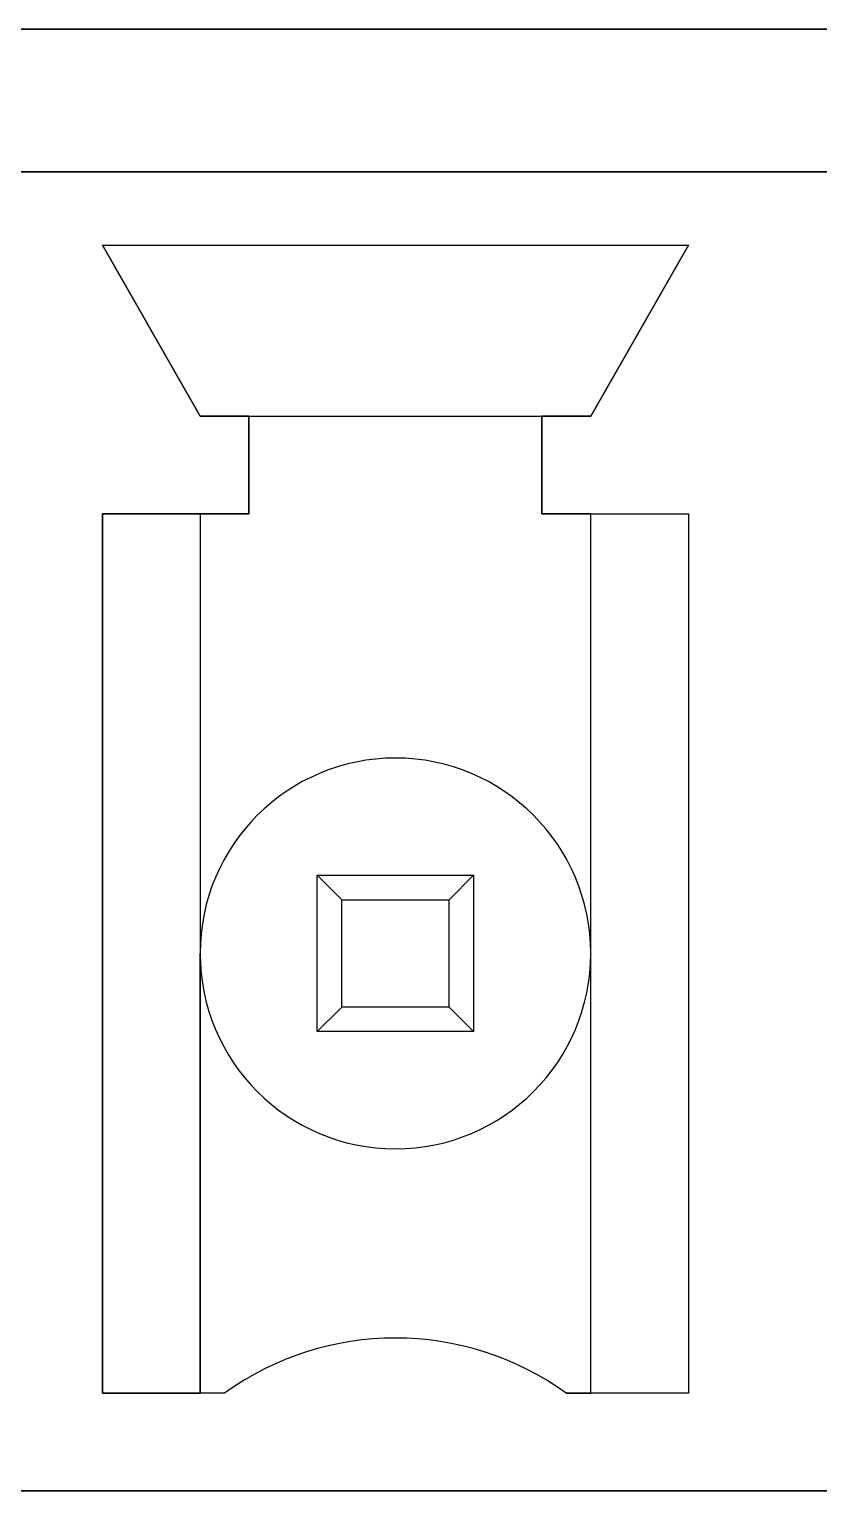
# Model space of a CAD drawing. Header units: millimetres. Extents: x -58 to 58, y -6 to 23.
# Drawn here: x -22.35 to -18.25, y 6.7 to 14.3 of the extents above; entities that cross this region are included whole.
import ezdxf

# ---------------------------------------------------------------- set-up
doc = ezdxf.new("R2010")
doc.units = ezdxf.units.MM
doc.header["$MEASUREMENT"] = 0
doc.layers.add('CL57_ASM', color=7, linetype='CONTINUOUS')

msp = doc.modelspace()

# ---------------------------------------------------------------- linework, layer by layer
at = {"layer": 'CL57_ASM'}
for p, q in [((42.2, 14.3, -1), (-43.8, 14.3, -1)), ((-43.8, 14.3), (42.2, 14.3)), ((-43.8, 14.3), (42.2, 14.3)), ((42.2, 14.3, -1), (-43.8, 14.3, -1)), ((42.2, 14.3, -1), (-43.8, 14.3, -1)), ((-43.8, 14.3), (42.2, 14.3)), ((-43.8, 14.3), (42.2, 14.3)), ((42.2, 14.3, -1), (-43.8, 14.3, -1)), ((42.2, 14.3, -1), (-43.8, 14.3, -1)), ((-43.8, 14.3), (42.2, 14.3)), ((-43.8, 14.3), (42.2, 14.3)), ((42.2, 14.3, -1), (-43.8, 14.3, -1)), ((-30.673, 13.558, -9.144), (-14.036, 13.558, -9.144)), ((-14.036, 13.558), (-30.673, 13.558)), ((-30.673, 13.558, -9.144), (-14.036, 13.558, -9.144)), ((-14.036, 13.558), (-30.673, 13.558)), ((-30.673, 13.558, -9.144), (-14.036, 13.558, -9.144)), ((-14.036, 13.558), (-30.673, 13.558)), ((-30.673, 13.558, -9.144), (-14.036, 13.558, -9.144)), ((-14.036, 13.558), (-30.673, 13.558)), ((-30.673, 13.558, -9.144), (-14.036, 13.558, -9.144)), ((-14.036, 13.558), (-30.673, 13.558)), ((-30.673, 13.558, -9.144), (-14.036, 13.558, -9.144)), ((-14.036, 13.558), (-30.673, 13.558)), ((-21.9735, 13.177), (-21.4655, 12.288)), ((-21.9735, 13.177), (-18.9255, 13.177)), ((-21.9735, 13.177, -8.128), (-18.9255, 13.177, -8.128)), ((-21.9735, 13.177), (-21.9735, 13.177, -8.128)), ((-21.9735, 13.177), (-18.9255, 13.177)), ((-21.4655, 12.288, -8.128), (-21.9735, 13.177, -8.128)), ((-21.9735, 13.177, -8.128), (-18.9255, 13.177, -8.128)), ((-21.9735, 13.177), (-21.9735, 13.177, -8.128)), ((-21.9735, 13.177), (-21.4655, 12.288)), ((-21.4655, 12.288, -8.128), (-21.9735, 13.177, -8.128)), ((-21.9735, 13.177), (-21.4655, 12.288)), ((-21.9735, 13.177), (-18.9255, 13.177)), ((-21.9735, 13.177, -8.128), (-18.9255, 13.177, -8.128)), ((-21.9735, 13.177), (-21.9735, 13.177, -8.128)), ((-21.9735, 13.177), (-18.9255, 13.177)), ((-21.4655, 12.288, -8.128), (-21.9735, 13.177, -8.128)), ((-21.9735, 13.177, -8.128), (-18.9255, 13.177, -8.128)), ((-21.9735, 13.177), (-21.9735, 13.177, -8.128)), ((-21.9735, 13.177), (-21.4655, 12.288)), ((-21.4655, 12.288, -8.128), (-21.9735, 13.177, -8.128)), ((-21.9735, 13.177), (-21.4655, 12.288)), ((-21.9735, 13.177), (-18.9255, 13.177)), ((-21.9735, 13.177, -8.128), (-18.9255, 13.177, -8.128)), ((-21.9735, 13.177), (-21.9735, 13.177, -8.128)), ((-21.9735, 13.177), (-18.9255, 13.177)), ((-21.4655, 12.288, -8.128), (-21.9735, 13.177, -8.128)), ((-21.9735, 13.177, -8.128), (-18.9255, 13.177, -8.128)), ((-21.9735, 13.177), (-21.9735, 13.177, -8.128)), ((-21.9735, 13.177), (-21.4655, 12.288)), ((-21.4655, 12.288, -8.128), (-21.9735, 13.177, -8.128)), ((-19.4335, 12.288), (-18.9255, 13.177)), ((-18.9255, 13.177, -8.128), (-19.4335, 12.288, -8.128)), ((-18.9255, 13.177, -8.128), (-19.4335, 12.288, -8.128)), ((-19.4335, 12.288), (-18.9255, 13.177)), ((-19.4335, 12.288), (-18.9255, 13.177)), ((-18.9255, 13.177, -8.128), (-19.4335, 12.288, -8.128)), ((-18.9255, 13.177, -8.128), (-19.4335, 12.288, -8.128)), ((-19.4335, 12.288), (-18.9255, 13.177)), ((-19.4335, 12.288), (-18.9255, 13.177)), ((-18.9255, 13.177, -8.128), (-19.4335, 12.288, -8.128)), ((-18.9255, 13.177, -8.128), (-19.4335, 12.288, -8.128)), ((-19.4335, 12.288), (-18.9255, 13.177)), ((-18.9255, 13.177, -8.128), (-18.9255, 13.177)), ((-18.9255, 13.177, -8.128), (-18.9255, 13.177)), ((-18.9255, 13.177, -8.128), (-18.9255, 13.177)), ((-18.9255, 13.177, -8.128), (-18.9255, 13.177)), ((-18.9255, 13.177, -8.128), (-18.9255, 13.177)), ((-18.9255, 13.177, -8.128), (-18.9255, 13.177)), ((-21.2115, 12.288), (-21.4655, 12.288)), ((-21.4655, 12.288, -8.128), (-19.4335, 12.288, -8.128)), ((-21.4655, 12.288, -8.128), (-19.4335, 12.288, -8.128)), ((-21.4655, 12.288, -8.128), (-21.4655, 12.288)), ((-21.2115, 12.288), (-21.4655, 12.288)), ((-21.4655, 12.288, -8.128), (-21.4655, 12.288)), ((-21.2115, 12.288), (-21.4655, 12.288)), ((-21.4655, 12.288, -8.128), (-19.4335, 12.288, -8.128)), ((-21.4655, 12.288, -8.128), (-19.4335, 12.288, -8.128)), ((-21.4655, 12.288, -8.128), (-21.4655, 12.288)), ((-21.2115, 12.288), (-21.4655, 12.288)), ((-21.4655, 12.288, -8.128), (-21.4655, 12.288)), ((-21.2115, 12.288), (-21.4655, 12.288)), ((-21.4655, 12.288, -8.128), (-19.4335, 12.288, -8.128)), ((-21.4655, 12.288, -8.128), (-19.4335, 12.288, -8.128)), ((-21.4655, 12.288, -8.128), (-21.4655, 12.288)), ((-21.2115, 12.288), (-21.4655, 12.288)), ((-21.4655, 12.288, -8.128), (-21.4655, 12.288)), ((-21.2115, 11.78), (-21.2115, 12.288)), ((-21.2115, 12.288), (-21.2115, 12.288, -6.985)), ((-21.2115, 12.288, -6.985), (-19.6875, 12.288, -6.985)), ((-21.2115, 12.288, -6.985), (-19.6875, 12.288, -6.985)), ((-21.2115, 12.288, -6.985), (-21.2115, 11.78, -6.985)), ((-21.2115, 12.288, -6.985), (-21.2115, 11.78, -6.985)), ((-21.2115, 12.288), (-21.2115, 12.288, -6.985)), ((-21.2115, 11.78), (-21.2115, 12.288)), ((-21.2115, 11.78), (-21.2115, 12.288)), ((-21.2115, 12.288), (-21.2115, 12.288, -6.985)), ((-21.2115, 12.288, -6.985), (-19.6875, 12.288, -6.985)), ((-21.2115, 12.288, -6.985), (-19.6875, 12.288, -6.985)), ((-21.2115, 12.288, -6.985), (-21.2115, 11.78, -6.985)), ((-21.2115, 12.288, -6.985), (-21.2115, 11.78, -6.985)), ((-21.2115, 12.288), (-21.2115, 12.288, -6.985)), ((-21.2115, 11.78), (-21.2115, 12.288)), ((-21.2115, 11.78), (-21.2115, 12.288)), ((-21.2115, 12.288), (-21.2115, 12.288, -6.985)), ((-21.2115, 12.288, -6.985), (-19.6875, 12.288, -6.985)), ((-21.2115, 12.288, -6.985), (-19.6875, 12.288, -6.985)), ((-21.2115, 12.288, -6.985), (-21.2115, 11.78, -6.985)), ((-21.2115, 12.288, -6.985), (-21.2115, 11.78, -6.985)), ((-21.2115, 12.288), (-21.2115, 12.288, -6.985)), ((-21.2115, 11.78), (-21.2115, 12.288)), ((-19.4335, 12.288), (-19.6875, 12.288)), ((-19.6875, 12.288), (-19.6875, 11.78)), ((-19.6875, 12.288, -6.985), (-19.6875, 12.288)), ((-19.4335, 12.288), (-19.6875, 12.288)), ((-19.6875, 11.78, -6.985), (-19.6875, 12.288, -6.985)), ((-19.6875, 11.78, -6.985), (-19.6875, 12.288, -6.985)), ((-19.6875, 12.288, -6.985), (-19.6875, 12.288)), ((-19.6875, 12.288), (-19.6875, 11.78)), ((-19.4335, 12.288), (-19.6875, 12.288)), ((-19.6875, 12.288), (-19.6875, 11.78)), ((-19.6875, 12.288, -6.985), (-19.6875, 12.288)), ((-19.4335, 12.288), (-19.6875, 12.288)), ((-19.6875, 11.78, -6.985), (-19.6875, 12.288, -6.985)), ((-19.6875, 11.78, -6.985), (-19.6875, 12.288, -6.985)), ((-19.6875, 12.288, -6.985), (-19.6875, 12.288)), ((-19.6875, 12.288), (-19.6875, 11.78)), ((-19.4335, 12.288), (-19.6875, 12.288)), ((-19.6875, 12.288), (-19.6875, 11.78)), ((-19.6875, 12.288, -6.985), (-19.6875, 12.288)), ((-19.4335, 12.288), (-19.6875, 12.288)), ((-19.6875, 11.78, -6.985), (-19.6875, 12.288, -6.985)), ((-19.6875, 11.78, -6.985), (-19.6875, 12.288, -6.985)), ((-19.6875, 12.288, -6.985), (-19.6875, 12.288)), ((-19.6875, 12.288), (-19.6875, 11.78)), ((-19.4335, 12.288, -8.128), (-19.4335, 12.288)), ((-19.4335, 12.288, -8.128), (-19.4335, 12.288)), ((-19.4335, 12.288, -8.128), (-19.4335, 12.288)), ((-19.4335, 12.288, -8.128), (-19.4335, 12.288)), ((-19.4335, 12.288, -8.128), (-19.4335, 12.288)), ((-19.4335, 12.288, -8.128), (-19.4335, 12.288)), ((-21.9735, 7.208), (-21.9735, 11.78)), ((-21.9735, 11.78), (-21.2115, 11.78)), ((-21.4655, 11.78, -8.128), (-21.9735, 11.78, -8.128)), ((-21.9735, 11.78, -8.128), (-21.9735, 7.208, -8.128)), ((-21.9735, 7.208), (-21.9735, 11.78)), ((-21.9735, 11.78, -8.128), (-21.9735, 7.208, -8.128)), ((-21.9735, 11.78, -8.128), (-21.9735, 11.78)), ((-21.4655, 11.78, -8.128), (-21.9735, 11.78, -8.128)), ((-21.9735, 11.78, -8.128), (-21.9735, 11.78)), ((-21.9735, 11.78), (-21.2115, 11.78)), ((-21.9735, 7.208), (-21.9735, 11.78)), ((-21.9735, 11.78), (-21.2115, 11.78)), ((-21.4655, 11.78, -8.128), (-21.9735, 11.78, -8.128)), ((-21.9735, 11.78, -8.128), (-21.9735, 7.208, -8.128)), ((-21.9735, 7.208), (-21.9735, 11.78)), ((-21.9735, 11.78, -8.128), (-21.9735, 7.208, -8.128)), ((-21.9735, 11.78, -8.128), (-21.9735, 11.78)), ((-21.4655, 11.78, -8.128), (-21.9735, 11.78, -8.128)), ((-21.9735, 11.78, -8.128), (-21.9735, 11.78)), ((-21.9735, 11.78), (-21.2115, 11.78)), ((-21.9735, 7.208), (-21.9735, 11.78)), ((-21.9735, 11.78), (-21.2115, 11.78)), ((-21.4655, 11.78, -8.128), (-21.9735, 11.78, -8.128)), ((-21.9735, 11.78, -8.128), (-21.9735, 7.208, -8.128)), ((-21.9735, 7.208), (-21.9735, 11.78)), ((-21.9735, 11.78, -8.128), (-21.9735, 7.208, -8.128)), ((-21.9735, 11.78, -8.128), (-21.9735, 11.78)), ((-21.4655, 11.78, -8.128), (-21.9735, 11.78, -8.128)), ((-21.9735, 11.78, -8.128), (-21.9735, 11.78)), ((-21.9735, 11.78), (-21.2115, 11.78)), ((-21.2115, 11.78, -6.985), (-21.4655, 11.78, -6.985)), ((-21.4655, 11.78, -6.985), (-21.4655, 9.494, -6.985)), ((-21.4655, 11.78, -8.128), (-21.4655, 7.208, -8.128)), ((-21.4655, 11.78, -6.985), (-21.4655, 11.78, -8.128)), ((-21.4655, 11.78, -6.985), (-21.4655, 9.494, -6.985)), ((-21.4655, 11.78, -8.128), (-21.4655, 7.208, -8.128)), ((-21.2115, 11.78, -6.985), (-21.4655, 11.78, -6.985)), ((-21.4655, 11.78, -6.985), (-21.4655, 11.78, -8.128)), ((-21.2115, 11.78, -6.985), (-21.4655, 11.78, -6.985)), ((-21.4655, 11.78, -6.985), (-21.4655, 9.494, -6.985)), ((-21.4655, 11.78, -8.128), (-21.4655, 7.208, -8.128)), ((-21.4655, 11.78, -6.985), (-21.4655, 11.78, -8.128)), ((-21.4655, 11.78, -6.985), (-21.4655, 9.494, -6.985)), ((-21.4655, 11.78, -8.128), (-21.4655, 7.208, -8.128)), ((-21.2115, 11.78, -6.985), (-21.4655, 11.78, -6.985)), ((-21.4655, 11.78, -6.985), (-21.4655, 11.78, -8.128)), ((-21.2115, 11.78, -6.985), (-21.4655, 11.78, -6.985)), ((-21.4655, 11.78, -6.985), (-21.4655, 9.494, -6.985)), ((-21.4655, 11.78, -8.128), (-21.4655, 7.208, -8.128)), ((-21.4655, 11.78, -6.985), (-21.4655, 11.78, -8.128)), ((-21.4655, 11.78, -6.985), (-21.4655, 9.494, -6.985)), ((-21.4655, 11.78, -8.128), (-21.4655, 7.208, -8.128)), ((-21.2115, 11.78, -6.985), (-21.4655, 11.78, -6.985)), ((-21.4655, 11.78, -6.985), (-21.4655, 11.78, -8.128)), ((-21.2115, 11.78, -6.985), (-21.2115, 11.78)), ((-21.2115, 11.78, -6.985), (-21.2115, 11.78)), ((-21.2115, 11.78, -6.985), (-21.2115, 11.78)), ((-21.2115, 11.78, -6.985), (-21.2115, 11.78)), ((-21.2115, 11.78, -6.985), (-21.2115, 11.78)), ((-21.2115, 11.78, -6.985), (-21.2115, 11.78)), ((-19.6875, 11.78), (-18.9255, 11.78)), ((-19.4335, 11.78, -6.985), (-19.6875, 11.78, -6.985)), ((-19.6875, 11.78), (-18.9255, 11.78)), ((-19.4335, 11.78, -6.985), (-19.6875, 11.78, -6.985)), ((-19.6875, 11.78), (-19.6875, 11.78, -6.985)), ((-19.6875, 11.78), (-19.6875, 11.78, -6.985)), ((-19.6875, 11.78), (-18.9255, 11.78)), ((-19.4335, 11.78, -6.985), (-19.6875, 11.78, -6.985)), ((-19.6875, 11.78), (-18.9255, 11.78)), ((-19.4335, 11.78, -6.985), (-19.6875, 11.78, -6.985)), ((-19.6875, 11.78), (-19.6875, 11.78, -6.985)), ((-19.6875, 11.78), (-19.6875, 11.78, -6.985)), ((-19.6875, 11.78), (-18.9255, 11.78)), ((-19.4335, 11.78, -6.985), (-19.6875, 11.78, -6.985)), ((-19.6875, 11.78), (-18.9255, 11.78)), ((-19.4335, 11.78, -6.985), (-19.6875, 11.78, -6.985)), ((-19.6875, 11.78), (-19.6875, 11.78, -6.985)), ((-19.6875, 11.78), (-19.6875, 11.78, -6.985)), ((-19.4335, 9.494, -6.985), (-19.4335, 11.78, -6.985)), ((-19.4335, 9.494, -6.985), (-19.4335, 11.78, -6.985)), ((-19.4335, 7.208, -8.128), (-19.4335, 11.78, -8.128)), ((-19.4335, 11.78, -8.128), (-19.4335, 11.78, -6.985)), ((-19.4335, 11.78, -8.128), (-18.9255, 11.78, -8.128)), ((-19.4335, 11.78, -8.128), (-19.4335, 11.78, -6.985)), ((-19.4335, 7.208, -8.128), (-19.4335, 11.78, -8.128)), ((-19.4335, 11.78, -8.128), (-18.9255, 11.78, -8.128)), ((-19.4335, 9.494, -6.985), (-19.4335, 11.78, -6.985)), ((-19.4335, 9.494, -6.985), (-19.4335, 11.78, -6.985)), ((-19.4335, 7.208, -8.128), (-19.4335, 11.78, -8.128)), ((-19.4335, 11.78, -8.128), (-19.4335, 11.78, -6.985)), ((-19.4335, 11.78, -8.128), (-18.9255, 11.78, -8.128)), ((-19.4335, 11.78, -8.128), (-19.4335, 11.78, -6.985)), ((-19.4335, 7.208, -8.128), (-19.4335, 11.78, -8.128)), ((-19.4335, 11.78, -8.128), (-18.9255, 11.78, -8.128)), ((-19.4335, 9.494, -6.985), (-19.4335, 11.78, -6.985)), ((-19.4335, 9.494, -6.985), (-19.4335, 11.78, -6.985)), ((-19.4335, 7.208, -8.128), (-19.4335, 11.78, -8.128)), ((-19.4335, 11.78, -8.128), (-19.4335, 11.78, -6.985)), ((-19.4335, 11.78, -8.128), (-18.9255, 11.78, -8.128)), ((-19.4335, 11.78, -8.128), (-19.4335, 11.78, -6.985)), ((-19.4335, 7.208, -8.128), (-19.4335, 11.78, -8.128)), ((-19.4335, 11.78, -8.128), (-18.9255, 11.78, -8.128)), ((-18.9255, 11.78), (-18.9255, 7.208)), ((-18.9255, 11.78, -8.128), (-18.9255, 11.78)), ((-18.9255, 11.78, -8.128), (-18.9255, 7.208, -8.128)), ((-18.9255, 11.78, -8.128), (-18.9255, 11.78)), ((-18.9255, 11.78), (-18.9255, 7.208)), ((-18.9255, 11.78, -8.128), (-18.9255, 7.208, -8.128)), ((-18.9255, 11.78), (-18.9255, 7.208)), ((-18.9255, 11.78, -8.128), (-18.9255, 11.78)), ((-18.9255, 11.78, -8.128), (-18.9255, 7.208, -8.128)), ((-18.9255, 11.78, -8.128), (-18.9255, 11.78)), ((-18.9255, 11.78), (-18.9255, 7.208)), ((-18.9255, 11.78, -8.128), (-18.9255, 7.208, -8.128)), ((-18.9255, 11.78), (-18.9255, 7.208)), ((-18.9255, 11.78, -8.128), (-18.9255, 11.78)), ((-18.9255, 11.78, -8.128), (-18.9255, 7.208, -8.128)), ((-18.9255, 11.78, -8.128), (-18.9255, 11.78)), ((-18.9255, 11.78), (-18.9255, 7.208)), ((-18.9255, 11.78, -8.128), (-18.9255, 7.208, -8.128)), ((-20.8559, 9.9004, -5.969), (-20.0431, 9.9004, -5.969)), ((-20.8559, 9.0876, -5.969), (-20.8559, 9.9004, -5.969)), ((-20.8559, 9.0876, -5.969), (-20.8559, 9.9004, -5.969)), ((-20.8559, 9.9004, -2.032), (-20.8559, 9.9004, -5.969)), ((-20.8559, 9.0876, -2.032), (-20.8559, 9.9004, -2.032)), ((-20.8559, 9.9004, -2.032), (-20.8559, 9.9004, -5.969)), ((-20.8559, 9.9004, -2.032), (-20.0431, 9.9004, -2.032)), ((-20.8559, 9.9004, -5.969), (-20.0431, 9.9004, -5.969)), ((-20.8559, 9.0876, -2.032), (-20.8559, 9.9004, -2.032)), ((-20.7289, 9.7734, -1.27), (-20.8559, 9.9004, -2.032)), ((-20.8559, 9.9004, -2.032), (-20.0431, 9.9004, -2.032)), ((-20.7289, 9.7734, -1.27), (-20.8559, 9.9004, -2.032)), ((-20.8559, 9.9004, -5.969), (-20.0431, 9.9004, -5.969)), ((-20.8559, 9.0876, -5.969), (-20.8559, 9.9004, -5.969)), ((-20.8559, 9.0876, -5.969), (-20.8559, 9.9004, -5.969)), ((-20.8559, 9.9004, -2.032), (-20.8559, 9.9004, -5.969)), ((-20.8559, 9.0876, -2.032), (-20.8559, 9.9004, -2.032)), ((-20.8559, 9.9004, -2.032), (-20.8559, 9.9004, -5.969)), ((-20.8559, 9.9004, -2.032), (-20.0431, 9.9004, -2.032)), ((-20.8559, 9.9004, -5.969), (-20.0431, 9.9004, -5.969)), ((-20.8559, 9.0876, -2.032), (-20.8559, 9.9004, -2.032)), ((-20.7289, 9.7734, -1.27), (-20.8559, 9.9004, -2.032)), ((-20.8559, 9.9004, -2.032), (-20.0431, 9.9004, -2.032)), ((-20.7289, 9.7734, -1.27), (-20.8559, 9.9004, -2.032)), ((-20.8559, 9.9004, -5.969), (-20.0431, 9.9004, -5.969)), ((-20.8559, 9.0876, -5.969), (-20.8559, 9.9004, -5.969)), ((-20.8559, 9.0876, -5.969), (-20.8559, 9.9004, -5.969)), ((-20.8559, 9.9004, -2.032), (-20.8559, 9.9004, -5.969)), ((-20.8559, 9.0876, -2.032), (-20.8559, 9.9004, -2.032)), ((-20.8559, 9.9004, -2.032), (-20.8559, 9.9004, -5.969)), ((-20.8559, 9.9004, -2.032), (-20.0431, 9.9004, -2.032)), ((-20.8559, 9.9004, -5.969), (-20.0431, 9.9004, -5.969)), ((-20.8559, 9.0876, -2.032), (-20.8559, 9.9004, -2.032)), ((-20.7289, 9.7734, -1.27), (-20.8559, 9.9004, -2.032)), ((-20.8559, 9.9004, -2.032), (-20.0431, 9.9004, -2.032)), ((-20.7289, 9.7734, -1.27), (-20.8559, 9.9004, -2.032)), ((-20.1701, 9.7734, -1.27), (-20.0431, 9.9004, -2.032)), ((-20.1701, 9.7734, -1.27), (-20.0431, 9.9004, -2.032)), ((-20.1701, 9.7734, -1.27), (-20.0431, 9.9004, -2.032)), ((-20.1701, 9.7734, -1.27), (-20.0431, 9.9004, -2.032)), ((-20.1701, 9.7734, -1.27), (-20.0431, 9.9004, -2.032)), ((-20.1701, 9.7734, -1.27), (-20.0431, 9.9004, -2.032)), ((-20.0431, 9.9004, -5.969), (-20.0431, 9.0876, -5.969)), ((-20.0431, 9.9004, -2.032), (-20.0431, 9.9004, -5.969)), ((-20.0431, 9.9004, -2.032), (-20.0431, 9.9004, -5.969)), ((-20.0431, 9.9004, -2.032), (-20.0431, 9.0876, -2.032)), ((-20.0431, 9.9004, -5.969), (-20.0431, 9.0876, -5.969)), ((-20.0431, 9.9004, -2.032), (-20.0431, 9.0876, -2.032)), ((-20.0431, 9.9004, -5.969), (-20.0431, 9.0876, -5.969)), ((-20.0431, 9.9004, -2.032), (-20.0431, 9.9004, -5.969)), ((-20.0431, 9.9004, -2.032), (-20.0431, 9.9004, -5.969)), ((-20.0431, 9.9004, -2.032), (-20.0431, 9.0876, -2.032)), ((-20.0431, 9.9004, -5.969), (-20.0431, 9.0876, -5.969)), ((-20.0431, 9.9004, -2.032), (-20.0431, 9.0876, -2.032)), ((-20.0431, 9.9004, -5.969), (-20.0431, 9.0876, -5.969)), ((-20.0431, 9.9004, -2.032), (-20.0431, 9.9004, -5.969)), ((-20.0431, 9.9004, -2.032), (-20.0431, 9.9004, -5.969)), ((-20.0431, 9.9004, -2.032), (-20.0431, 9.0876, -2.032)), ((-20.0431, 9.9004, -5.969), (-20.0431, 9.0876, -5.969)), ((-20.0431, 9.9004, -2.032), (-20.0431, 9.0876, -2.032)), ((-20.7289, 9.2146, -1.27), (-20.7289, 9.7734, -1.27)), ((-20.7289, 9.7734, -1.27), (-20.1701, 9.7734, -1.27)), ((-20.7289, 9.2146, -1.27), (-20.7289, 9.7734, -1.27)), ((-20.7289, 9.7734, -1.27), (-20.1701, 9.7734, -1.27)), ((-20.7289, 9.2146, -1.27), (-20.7289, 9.7734, -1.27)), ((-20.7289, 9.7734, -1.27), (-20.1701, 9.7734, -1.27)), ((-20.7289, 9.2146, -1.27), (-20.7289, 9.7734, -1.27)), ((-20.7289, 9.7734, -1.27), (-20.1701, 9.7734, -1.27)), ((-20.7289, 9.2146, -1.27), (-20.7289, 9.7734, -1.27)), ((-20.7289, 9.7734, -1.27), (-20.1701, 9.7734, -1.27)), ((-20.7289, 9.2146, -1.27), (-20.7289, 9.7734, -1.27)), ((-20.7289, 9.7734, -1.27), (-20.1701, 9.7734, -1.27)), ((-20.1701, 9.2146, -1.27), (-20.1701, 9.7734, -1.27)), ((-20.1701, 9.2146, -1.27), (-20.1701, 9.7734, -1.27)), ((-20.1701, 9.2146, -1.27), (-20.1701, 9.7734, -1.27)), ((-20.1701, 9.2146, -1.27), (-20.1701, 9.7734, -1.27)), ((-20.1701, 9.2146, -1.27), (-20.1701, 9.7734, -1.27)), ((-20.1701, 9.2146, -1.27), (-20.1701, 9.7734, -1.27)), ((-21.4655, 7.208, -6.985), (-21.4655, 9.494, -6.985)), ((-21.4655, 7.208, -6.985), (-21.4655, 9.494, -6.985)), ((-21.4655, 9.494, -5.969), (-21.4655, 9.494, -6.985)), ((-21.4655, 9.494, -5.969), (-21.4655, 9.494, -6.985)), ((-21.4655, 7.208, -6.985), (-21.4655, 9.494, -6.985)), ((-21.4655, 7.208, -6.985), (-21.4655, 9.494, -6.985)), ((-21.4655, 9.494, -5.969), (-21.4655, 9.494, -6.985)), ((-21.4655, 9.494, -5.969), (-21.4655, 9.494, -6.985)), ((-21.4655, 7.208, -6.985), (-21.4655, 9.494, -6.985)), ((-21.4655, 7.208, -6.985), (-21.4655, 9.494, -6.985)), ((-21.4655, 9.494, -5.969), (-21.4655, 9.494, -6.985)), ((-21.4655, 9.494, -5.969), (-21.4655, 9.494, -6.985)), ((-19.4335, 7.208, -6.985), (-19.4335, 9.494, -6.985)), ((-19.4335, 7.208, -6.985), (-19.4335, 9.494, -6.985)), ((-19.4335, 9.494, -6.985), (-19.4335, 9.494, -5.969)), ((-19.4335, 9.494, -6.985), (-19.4335, 9.494, -5.969)), ((-19.4335, 7.208, -6.985), (-19.4335, 9.494, -6.985)), ((-19.4335, 7.208, -6.985), (-19.4335, 9.494, -6.985)), ((-19.4335, 9.494, -6.985), (-19.4335, 9.494, -5.969)), ((-19.4335, 9.494, -6.985), (-19.4335, 9.494, -5.969)), ((-19.4335, 7.208, -6.985), (-19.4335, 9.494, -6.985)), ((-19.4335, 7.208, -6.985), (-19.4335, 9.494, -6.985)), ((-19.4335, 9.494, -6.985), (-19.4335, 9.494, -5.969)), ((-19.4335, 9.494, -6.985), (-19.4335, 9.494, -5.969)), ((-20.7289, 9.2146, -1.27), (-20.8559, 9.0876, -2.032)), ((-20.7289, 9.2146, -1.27), (-20.8559, 9.0876, -2.032)), ((-20.7289, 9.2146, -1.27), (-20.8559, 9.0876, -2.032)), ((-20.7289, 9.2146, -1.27), (-20.8559, 9.0876, -2.032)), ((-20.7289, 9.2146, -1.27), (-20.8559, 9.0876, -2.032)), ((-20.7289, 9.2146, -1.27), (-20.8559, 9.0876, -2.032)), ((-20.1701, 9.2146, -1.27), (-20.7289, 9.2146, -1.27)), ((-20.1701, 9.2146, -1.27), (-20.7289, 9.2146, -1.27)), ((-20.1701, 9.2146, -1.27), (-20.7289, 9.2146, -1.27)), ((-20.1701, 9.2146, -1.27), (-20.7289, 9.2146, -1.27)), ((-20.1701, 9.2146, -1.27), (-20.7289, 9.2146, -1.27)), ((-20.1701, 9.2146, -1.27), (-20.7289, 9.2146, -1.27)), ((-20.0431, 9.0876, -2.032), (-20.1701, 9.2146, -1.27)), ((-20.0431, 9.0876, -2.032), (-20.1701, 9.2146, -1.27)), ((-20.0431, 9.0876, -2.032), (-20.1701, 9.2146, -1.27)), ((-20.0431, 9.0876, -2.032), (-20.1701, 9.2146, -1.27)), ((-20.0431, 9.0876, -2.032), (-20.1701, 9.2146, -1.27)), ((-20.0431, 9.0876, -2.032), (-20.1701, 9.2146, -1.27)), ((-20.0431, 9.0876, -5.969), (-20.8559, 9.0876, -5.969)), ((-20.8559, 9.0876, -5.969), (-20.8559, 9.0876, -2.032)), ((-20.0431, 9.0876, -5.969), (-20.8559, 9.0876, -5.969)), ((-20.8559, 9.0876, -5.969), (-20.8559, 9.0876, -2.032)), ((-20.0431, 9.0876, -2.032), (-20.8559, 9.0876, -2.032)), ((-20.0431, 9.0876, -2.032), (-20.8559, 9.0876, -2.032)), ((-20.0431, 9.0876, -5.969), (-20.8559, 9.0876, -5.969)), ((-20.8559, 9.0876, -5.969), (-20.8559, 9.0876, -2.032)), ((-20.0431, 9.0876, -5.969), (-20.8559, 9.0876, -5.969)), ((-20.8559, 9.0876, -5.969), (-20.8559, 9.0876, -2.032)), ((-20.0431, 9.0876, -2.032), (-20.8559, 9.0876, -2.032)), ((-20.0431, 9.0876, -2.032), (-20.8559, 9.0876, -2.032)), ((-20.0431, 9.0876, -5.969), (-20.8559, 9.0876, -5.969)), ((-20.8559, 9.0876, -5.969), (-20.8559, 9.0876, -2.032)), ((-20.0431, 9.0876, -5.969), (-20.8559, 9.0876, -5.969)), ((-20.8559, 9.0876, -5.969), (-20.8559, 9.0876, -2.032)), ((-20.0431, 9.0876, -2.032), (-20.8559, 9.0876, -2.032)), ((-20.0431, 9.0876, -2.032), (-20.8559, 9.0876, -2.032)), ((-20.0431, 9.0876, -2.032), (-20.0431, 9.0876, -5.969)), ((-20.0431, 9.0876, -2.032), (-20.0431, 9.0876, -5.969)), ((-20.0431, 9.0876, -2.032), (-20.0431, 9.0876, -5.969)), ((-20.0431, 9.0876, -2.032), (-20.0431, 9.0876, -5.969)), ((-20.0431, 9.0876, -2.032), (-20.0431, 9.0876, -5.969)), ((-20.0431, 9.0876, -2.032), (-20.0431, 9.0876, -5.969)), ((-21.3385, 7.208), (-21.9735, 7.208)), ((-21.9735, 7.208, -8.128), (-21.4655, 7.208, -8.128)), ((-21.9735, 7.208, -8.128), (-21.4655, 7.208, -8.128)), ((-21.9735, 7.208, -8.128), (-21.9735, 7.208)), ((-21.3385, 7.208), (-21.9735, 7.208)), ((-21.9735, 7.208, -8.128), (-21.9735, 7.208)), ((-21.3385, 7.208), (-21.9735, 7.208)), ((-21.9735, 7.208, -8.128), (-21.4655, 7.208, -8.128)), ((-21.9735, 7.208, -8.128), (-21.4655, 7.208, -8.128)), ((-21.9735, 7.208, -8.128), (-21.9735, 7.208)), ((-21.3385, 7.208), (-21.9735, 7.208)), ((-21.9735, 7.208, -8.128), (-21.9735, 7.208)), ((-21.3385, 7.208), (-21.9735, 7.208)), ((-21.9735, 7.208, -8.128), (-21.4655, 7.208, -8.128)), ((-21.9735, 7.208, -8.128), (-21.4655, 7.208, -8.128)), ((-21.9735, 7.208, -8.128), (-21.9735, 7.208)), ((-21.3385, 7.208), (-21.9735, 7.208)), ((-21.9735, 7.208, -8.128), (-21.9735, 7.208)), ((-21.4655, 7.208, -8.128), (-21.4655, 7.208, -6.985)), ((-21.3385, 7.208, -6.985), (-21.4655, 7.208, -6.985)), ((-21.4655, 7.208, -8.128), (-21.4655, 7.208, -6.985)), ((-21.3385, 7.208, -6.985), (-21.4655, 7.208, -6.985)), ((-21.4655, 7.208, -8.128), (-21.4655, 7.208, -6.985)), ((-21.3385, 7.208, -6.985), (-21.4655, 7.208, -6.985)), ((-21.4655, 7.208, -8.128), (-21.4655, 7.208, -6.985)), ((-21.3385, 7.208, -6.985), (-21.4655, 7.208, -6.985)), ((-21.4655, 7.208, -8.128), (-21.4655, 7.208, -6.985)), ((-21.3385, 7.208, -6.985), (-21.4655, 7.208, -6.985)), ((-21.4655, 7.208, -8.128), (-21.4655, 7.208, -6.985)), ((-21.3385, 7.208, -6.985), (-21.4655, 7.208, -6.985)), ((-21.3385, 7.208), (-21.3385, 7.208, -6.985)), ((-21.3385, 7.208), (-21.3385, 7.208, -6.985)), ((-21.3385, 7.208), (-21.3385, 7.208, -6.985)), ((-21.3385, 7.208), (-21.3385, 7.208, -6.985)), ((-21.3385, 7.208), (-21.3385, 7.208, -6.985)), ((-21.3385, 7.208), (-21.3385, 7.208, -6.985)), ((-18.9255, 7.208), (-19.5605, 7.208)), ((-19.5605, 7.208, -6.985), (-19.4335, 7.208, -6.985)), ((-18.9255, 7.208), (-19.5605, 7.208)), ((-19.5605, 7.208, -6.985), (-19.4335, 7.208, -6.985)), ((-19.5605, 7.208, -6.985), (-19.5605, 7.208)), ((-19.5605, 7.208, -6.985), (-19.5605, 7.208)), ((-18.9255, 7.208), (-19.5605, 7.208)), ((-19.5605, 7.208, -6.985), (-19.4335, 7.208, -6.985)), ((-18.9255, 7.208), (-19.5605, 7.208)), ((-19.5605, 7.208, -6.985), (-19.4335, 7.208, -6.985)), ((-19.5605, 7.208, -6.985), (-19.5605, 7.208)), ((-19.5605, 7.208, -6.985), (-19.5605, 7.208)), ((-18.9255, 7.208), (-19.5605, 7.208)), ((-19.5605, 7.208, -6.985), (-19.4335, 7.208, -6.985)), ((-18.9255, 7.208), (-19.5605, 7.208)), ((-19.5605, 7.208, -6.985), (-19.4335, 7.208, -6.985)), ((-19.5605, 7.208, -6.985), (-19.5605, 7.208)), ((-19.5605, 7.208, -6.985), (-19.5605, 7.208)), ((-18.9255, 7.208, -8.128), (-19.4335, 7.208, -8.128)), ((-19.4335, 7.208, -8.128), (-19.4335, 7.208, -6.985)), ((-19.4335, 7.208, -8.128), (-19.4335, 7.208, -6.985)), ((-18.9255, 7.208, -8.128), (-19.4335, 7.208, -8.128)), ((-18.9255, 7.208, -8.128), (-19.4335, 7.208, -8.128)), ((-19.4335, 7.208, -8.128), (-19.4335, 7.208, -6.985)), ((-19.4335, 7.208, -8.128), (-19.4335, 7.208, -6.985)), ((-18.9255, 7.208, -8.128), (-19.4335, 7.208, -8.128)), ((-18.9255, 7.208, -8.128), (-19.4335, 7.208, -8.128)), ((-19.4335, 7.208, -8.128), (-19.4335, 7.208, -6.985)), ((-19.4335, 7.208, -8.128), (-19.4335, 7.208, -6.985)), ((-18.9255, 7.208, -8.128), (-19.4335, 7.208, -8.128)), ((-18.9255, 7.208), (-18.9255, 7.208, -8.128)), ((-18.9255, 7.208), (-18.9255, 7.208, -8.128)), ((-18.9255, 7.208), (-18.9255, 7.208, -8.128)), ((-18.9255, 7.208), (-18.9255, 7.208, -8.128)), ((-18.9255, 7.208), (-18.9255, 7.208, -8.128)), ((-18.9255, 7.208), (-18.9255, 7.208, -8.128)), ((47.5, 6.7, -64.7), (-47.5, 6.7, -64.7)), ((47.5, 6.7, -64.7), (-47.5, 6.7, -64.7)), ((47.5, 6.7, -64.7), (-47.5, 6.7, -64.7)), ((47.5, 6.7, -64.7), (-47.5, 6.7, -64.7)), ((47.5, 6.7, -64.7), (-47.5, 6.7, -64.7)), ((47.5, 6.7, -64.7), (-47.5, 6.7, -64.7)), ((-14.036, 6.7, -2), (-30.673, 6.7, -2)), ((-30.673, 6.7, -9.144), (-14.036, 6.7, -9.144)), ((-14.036, 6.7, -2), (-30.673, 6.7, -2)), ((-14.036, 6.7), (-30.673, 6.7)), ((-30.673, 6.7, -9.144), (-14.036, 6.7, -9.144)), ((-14.036, 6.7), (-30.673, 6.7)), ((-14.036, 6.7, -2), (-30.673, 6.7, -2)), ((-30.673, 6.7, -9.144), (-14.036, 6.7, -9.144)), ((-14.036, 6.7, -2), (-30.673, 6.7, -2)), ((-14.036, 6.7), (-30.673, 6.7)), ((-30.673, 6.7, -9.144), (-14.036, 6.7, -9.144)), ((-14.036, 6.7), (-30.673, 6.7)), ((-14.036, 6.7, -2), (-30.673, 6.7, -2)), ((-30.673, 6.7, -9.144), (-14.036, 6.7, -9.144)), ((-14.036, 6.7, -2), (-30.673, 6.7, -2)), ((-14.036, 6.7), (-30.673, 6.7)), ((-30.673, 6.7, -9.144), (-14.036, 6.7, -9.144)), ((-14.036, 6.7), (-30.673, 6.7))]:
    msp.add_line(p, q, dxfattribs=at)
for centre, radius, start, end in [((-20.4495, 9.494, -6.985), 1.016, 0, 180), ((-20.4495, 9.494, -6.985), 1.016, 0, 180), ((-20.4495, 9.494, -5.969), 1.016, 0, 180), ((-20.4495, 9.494, -5.969), 1.016, 0, 180), ((-20.4495, 9.494, -6.985), 1.016, 0, 180), ((-20.4495, 9.494, -6.985), 1.016, 0, 180), ((-20.4495, 9.494, -5.969), 1.016, 0, 180), ((-20.4495, 9.494, -5.969), 1.016, 0, 180), ((-20.4495, 9.494, -6.985), 1.016, 0, 180), ((-20.4495, 9.494, -6.985), 1.016, 0, 180), ((-20.4495, 9.494, -5.969), 1.016, 0, 180), ((-20.4495, 9.494, -5.969), 1.016, 0, 180), ((-20.4495, 9.494, -6.985), 1.016, 180, 0), ((-20.4495, 9.494, -6.985), 1.016, 180, 0), ((-20.4495, 9.494, -5.969), 1.016, 180, 0), ((-20.4495, 9.494, -5.969), 1.016, 180, 0), ((-20.4495, 9.494, -6.985), 1.016, 180, 0), ((-20.4495, 9.494, -6.985), 1.016, 180, 0), ((-20.4495, 9.494, -5.969), 1.016, 180, 0), ((-20.4495, 9.494, -5.969), 1.016, 180, 0), ((-20.4495, 9.494, -6.985), 1.016, 180, 0), ((-20.4495, 9.494, -6.985), 1.016, 180, 0), ((-20.4495, 9.494, -5.969), 1.016, 180, 0), ((-20.4495, 9.494, -5.969), 1.016, 180, 0), ((-20.4495, 5.97016), 1.524, 54.3147, 125.685), ((-20.4495, 5.97016, -6.985), 1.524, 54.3147, 125.685), ((-20.4495, 5.97016, -6.985), 1.524, 54.3147, 125.685), ((-20.4495, 5.97016), 1.524, 54.3147, 125.685), ((-20.4495, 5.97016), 1.524, 54.3147, 125.685), ((-20.4495, 5.97016, -6.985), 1.524, 54.3147, 125.685), ((-20.4495, 5.97016, -6.985), 1.524, 54.3147, 125.685), ((-20.4495, 5.97016), 1.524, 54.3147, 125.685), ((-20.4495, 5.97016), 1.524, 54.3147, 125.685), ((-20.4495, 5.97016, -6.985), 1.524, 54.3147, 125.685), ((-20.4495, 5.97016, -6.985), 1.524, 54.3147, 125.685), ((-20.4495, 5.97016), 1.524, 54.3147, 125.685)]:
    msp.add_arc(centre, radius, start, end, dxfattribs=at)

doc.saveas('drawing.dxf')
